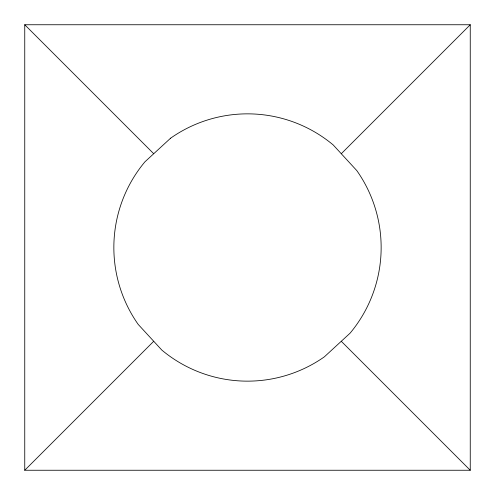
<?xml version="1.0" encoding="UTF-8"?>
<svg xmlns="http://www.w3.org/2000/svg" width="495" height="495" viewBox="0 0 495 495"><rect width="100%" height="100%" fill="white"/><g stroke="black" fill="none" stroke-linecap="round" stroke-linejoin="round"><path stroke-width="0.74" d="M24.75 470.25L24.75 24.75L470.25 24.75L470.25 470.25L24.75 470.25L153.722 341.278M341.278 153.722L470.25 24.75M24.75 24.75L153.722 153.722M341.278 341.278L470.25 470.25M170.602 138.192L144.93 161.815A133.65 133.65 0 0 0 138.192 324.398L161.815 350.07A133.65 133.65 0 0 0 324.398 356.808L350.07 333.185A133.65 133.65 0 0 0 356.808 170.602L333.185 144.93A133.65 133.65 0 0 0 170.602 138.192"/></g></svg>
